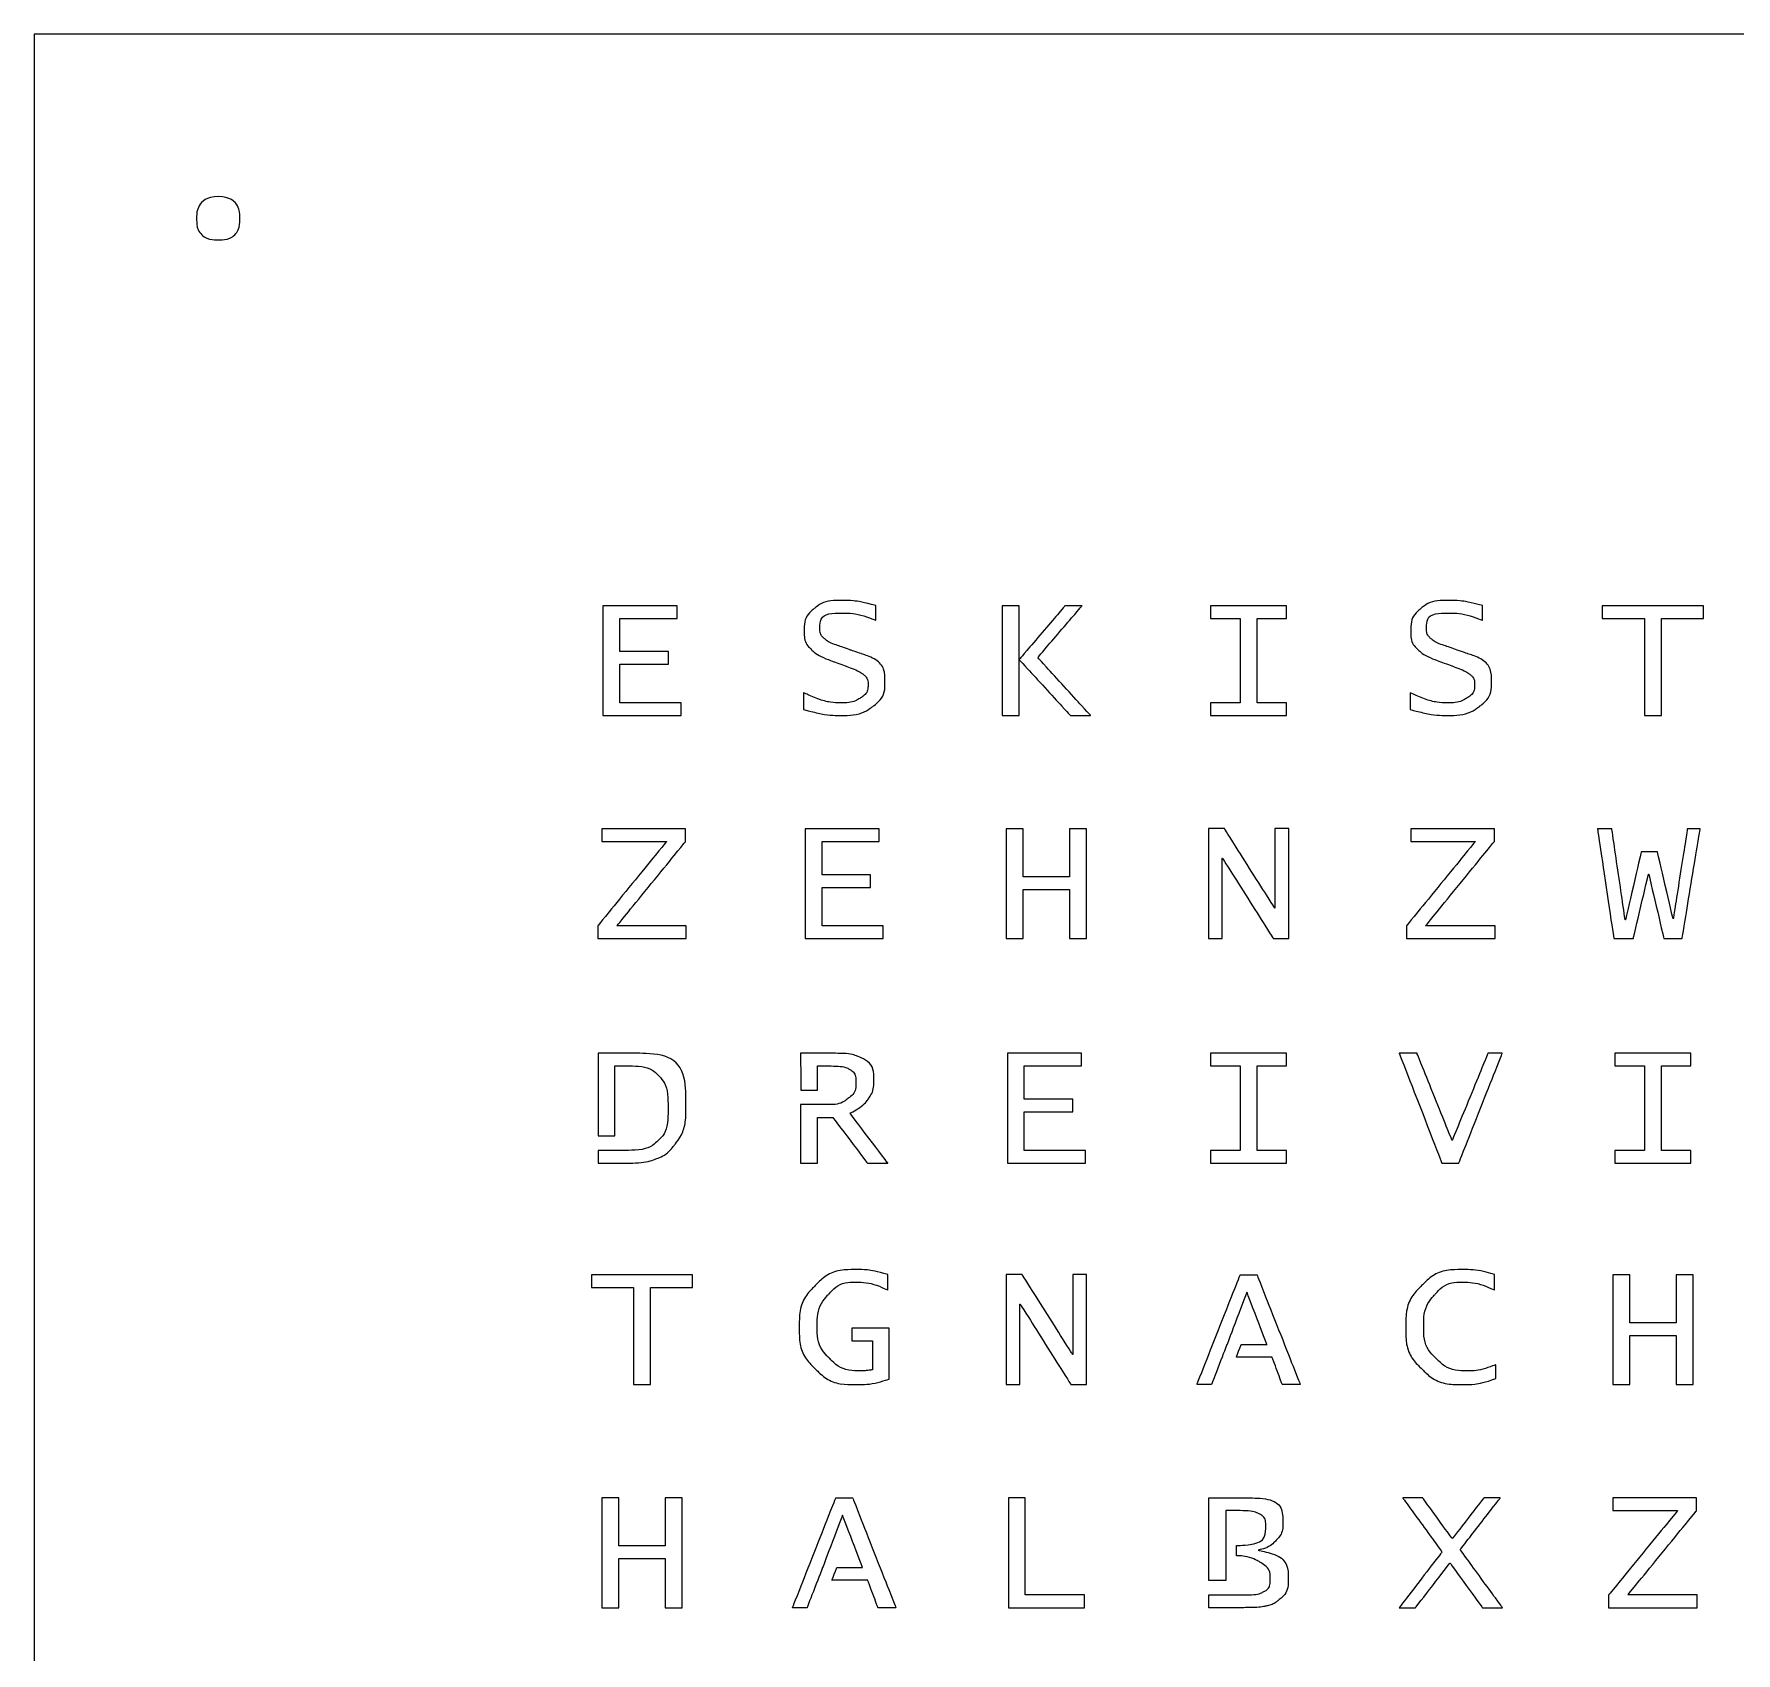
# Model space of a CAD drawing. Header units: centimetres. Extents: x -227 to 223, y -225 to 225.
# Drawn here: x -227.3 to 9.2, y 0.3 to 225.3 of the extents above; entities that cross this region are included whole.
import ezdxf

# ---------------------------------------------------------------- set-up
doc = ezdxf.new("R2010")
doc.units = ezdxf.units.CM
doc.header["$MEASUREMENT"] = 0
doc.layers.add('Ebene 1', color=7, linetype='CONTINUOUS')

msp = doc.modelspace()

# ---------------------------------------------------------------- linework, layer by layer
at = {"layer": 'Ebene 1'}
for points in [[(-227.3273, 225.3096), (-227.3273, 225.3096), (222.6727, 225.3096), (222.6727, 225.3096), (222.6727, 225.3096), (222.6727, 225.3096), (222.6727, -224.6904), (222.6727, -224.6904), (222.6727, -224.6904), (222.6727, -224.6904), (-227.3273, -224.6904), (-227.3273, -224.6904), (-227.3273, -224.6904), (-227.3273, -224.6904), (-227.3273, 225.3096), (-227.3273, 225.3096)], [(-201.7273, 202.7096), (-200.075, 202.7096), (-198.7273, 201.362), (-198.7273, 199.7096), (-198.7273, 199.7096), (-198.7273, 198.0572), (-200.075, 196.7096), (-201.7273, 196.7096), (-201.7273, 196.7096), (-203.3796, 196.7096), (-204.7273, 198.0572), (-204.7273, 199.7096), (-204.7273, 199.7096), (-204.7273, 201.362), (-203.3796, 202.7096), (-201.7273, 202.7096)], [(-148.2534, 130.6046), (-148.2534, 130.6046), (-148.2534, 145.8547), (-148.2534, 145.8547), (-148.2534, 145.8547), (-148.2534, 145.8547), (-137.9487, 145.8547), (-137.9487, 145.8547), (-137.9487, 145.8547), (-137.9487, 145.8547), (-137.9487, 144.094), (-137.9487, 144.094), (-137.9487, 144.094), (-137.9487, 144.094), (-145.9125, 144.094), (-145.9125, 144.094), (-145.9125, 144.094), (-145.9125, 144.094), (-145.9125, 139.4731), (-145.9125, 139.4731), (-145.9125, 139.4731), (-145.9125, 139.4731), (-139.1617, 139.4731), (-139.1617, 139.4731), (-139.1617, 139.4731), (-139.1617, 139.4731), (-139.1617, 137.7124), (-139.1617, 137.7124), (-139.1617, 137.7124), (-139.1617, 137.7124), (-145.9125, 137.7124), (-145.9125, 137.7124), (-145.9125, 137.7124), (-145.9125, 137.7124), (-145.9125, 132.3653), (-145.9125, 132.3653), (-145.9125, 132.3653), (-145.9125, 132.3653), (-137.401, 132.3653), (-137.401, 132.3653), (-137.401, 132.3653), (-137.401, 132.3653), (-137.401, 130.6046), (-137.401, 130.6046), (-137.401, 130.6046), (-137.401, 130.6046), (-148.2534, 130.6046), (-148.2534, 130.6046)], [(-110.3335, 145.8669), (-110.3335, 145.8669), (-110.3335, 143.8343), (-110.3335, 143.8343), (-110.3335, 143.8343), (-112.0536, 144.4997), (-113.5831, 144.8323), (-114.9219, 144.8323), (-114.9219, 144.8323), (-117.0396, 144.8323), (-118.0985, 144.1183), (-118.0985, 142.6943), (-118.0985, 142.6943), (-118.0985, 142.1142), (-117.8997, 141.6517), (-117.5021, 141.2987), (-117.5021, 141.2987), (-117.1086, 140.9458), (-116.3743, 140.5807), (-115.3032, 140.2115), (-115.3032, 140.2115), (-115.3032, 140.2115), (-113.8062, 139.6881), (-113.8062, 139.6881), (-113.8062, 139.6881), (-113.8062, 139.6881), (-112.3822, 139.1972), (-112.3822, 139.1972), (-112.3822, 139.1972), (-110.1712, 138.4224), (-109.0637, 137.1079), (-109.0637, 135.2539), (-109.0637, 135.2539), (-109.0637, 133.8421), (-109.6276, 132.7142), (-110.7554, 131.8704), (-110.7554, 131.8704), (-111.8873, 131.0265), (-113.3965, 130.6046), (-115.2911, 130.6046), (-115.2911, 130.6046), (-116.6055, 130.6046), (-118.3054, 130.8845), (-120.3907, 131.4485), (-120.3907, 131.4485), (-120.3907, 131.4485), (-120.3907, 133.769), (-120.3907, 133.769), (-120.3907, 133.769), (-118.3135, 132.8319), (-116.5893, 132.3653), (-115.2221, 132.3653), (-115.2221, 132.3653), (-114.0618, 132.3653), (-113.1409, 132.5925), (-112.4512, 133.0469), (-112.4512, 133.0469), (-111.7615, 133.5053), (-111.4167, 134.1139), (-111.4167, 134.8847), (-111.4167, 134.8847), (-111.4167, 135.4689), (-111.6195, 135.9354), (-112.0293, 136.2762), (-112.0293, 136.2762), (-112.439, 136.617), (-113.2788, 137.0187), (-114.5568, 137.4893), (-114.5568, 137.4893), (-114.5568, 137.4893), (-116.1228, 138.0572), (-116.1228, 138.0572), (-116.1228, 138.0572), (-117.6847, 138.6374), (-118.7679, 139.2297), (-119.3764, 139.8423), (-119.3764, 139.8423), (-119.9809, 140.4508), (-120.2852, 141.2622), (-120.2852, 142.2765), (-120.2852, 142.2765), (-120.2852, 143.6477), (-119.8186, 144.7106), (-118.8896, 145.4652), (-118.8896, 145.4652), (-117.9565, 146.2158), (-116.6461, 146.5931), (-114.9584, 146.5931), (-114.9584, 146.5931), (-113.5872, 146.5931), (-112.0455, 146.3496), (-110.3335, 145.8669)], [(-92.7593, 130.6046), (-92.7593, 130.6046), (-92.7593, 145.8547), (-92.7593, 145.8547), (-92.7593, 145.8547), (-92.7593, 145.8547), (-90.4185, 145.8547), (-90.4185, 145.8547), (-90.4185, 145.8547), (-90.4185, 145.8547), (-90.4185, 138.3777), (-90.4185, 138.3777), (-90.4185, 138.3777), (-90.4185, 138.3777), (-84.0369, 145.8547), (-84.0369, 145.8547), (-84.0369, 145.8547), (-84.0369, 145.8547), (-81.6717, 145.8547), (-81.6717, 145.8547), (-81.6717, 145.8547), (-81.6717, 145.8547), (-87.8261, 138.6617), (-87.8261, 138.6617), (-87.8261, 138.6617), (-87.8261, 138.6617), (-80.4952, 130.6046), (-80.4952, 130.6046), (-80.4952, 130.6046), (-80.4952, 130.6046), (-83.2985, 130.6046), (-83.2985, 130.6046), (-83.2985, 130.6046), (-83.2985, 130.6046), (-90.4185, 138.3777), (-90.4185, 138.3777), (-90.4185, 138.3777), (-90.4185, 138.3777), (-90.4185, 130.6046), (-90.4185, 130.6046), (-90.4185, 130.6046), (-90.4185, 130.6046), (-92.7593, 130.6046), (-92.7593, 130.6046)], [(-63.8053, 130.6046), (-63.8053, 130.6046), (-63.8053, 132.3653), (-63.8053, 132.3653), (-63.8053, 132.3653), (-63.8053, 132.3653), (-59.7037, 132.3653), (-59.7037, 132.3653), (-59.7037, 132.3653), (-59.7037, 132.3653), (-59.7037, 144.094), (-59.7037, 144.094), (-59.7037, 144.094), (-59.7037, 144.094), (-63.8053, 144.094), (-63.8053, 144.094), (-63.8053, 144.094), (-63.8053, 144.094), (-63.8053, 145.8547), (-63.8053, 145.8547), (-63.8053, 145.8547), (-63.8053, 145.8547), (-53.2491, 145.8547), (-53.2491, 145.8547), (-53.2491, 145.8547), (-53.2491, 145.8547), (-53.2491, 144.094), (-53.2491, 144.094), (-53.2491, 144.094), (-53.2491, 144.094), (-57.3507, 144.094), (-57.3507, 144.094), (-57.3507, 144.094), (-57.3507, 144.094), (-57.3507, 132.3653), (-57.3507, 132.3653), (-57.3507, 132.3653), (-57.3507, 132.3653), (-53.2491, 132.3653), (-53.2491, 132.3653), (-53.2491, 132.3653), (-53.2491, 132.3653), (-53.2491, 130.6046), (-53.2491, 130.6046), (-53.2491, 130.6046), (-53.2491, 130.6046), (-63.8053, 130.6046), (-63.8053, 130.6046)], [(-26.0336, 145.8669), (-26.0336, 145.8669), (-26.0336, 143.8343), (-26.0336, 143.8343), (-26.0336, 143.8343), (-27.7537, 144.4997), (-29.2832, 144.8323), (-30.622, 144.8323), (-30.622, 144.8323), (-32.7397, 144.8323), (-33.7986, 144.1183), (-33.7986, 142.6943), (-33.7986, 142.6943), (-33.7986, 142.1142), (-33.5998, 141.6517), (-33.2022, 141.2987), (-33.2022, 141.2987), (-32.8087, 140.9458), (-32.0744, 140.5807), (-31.0033, 140.2115), (-31.0033, 140.2115), (-31.0033, 140.2115), (-29.5063, 139.6881), (-29.5063, 139.6881), (-29.5063, 139.6881), (-29.5063, 139.6881), (-28.0823, 139.1972), (-28.0823, 139.1972), (-28.0823, 139.1972), (-25.8713, 138.4224), (-24.7638, 137.1079), (-24.7638, 135.2539), (-24.7638, 135.2539), (-24.7638, 133.8421), (-25.3277, 132.7142), (-26.4555, 131.8704), (-26.4555, 131.8704), (-27.5874, 131.0265), (-29.0966, 130.6046), (-30.9912, 130.6046), (-30.9912, 130.6046), (-32.3056, 130.6046), (-34.0055, 130.8845), (-36.0908, 131.4485), (-36.0908, 131.4485), (-36.0908, 131.4485), (-36.0908, 133.769), (-36.0908, 133.769), (-36.0908, 133.769), (-34.0136, 132.8319), (-32.2894, 132.3653), (-30.9222, 132.3653), (-30.9222, 132.3653), (-29.7619, 132.3653), (-28.841, 132.5925), (-28.1513, 133.0469), (-28.1513, 133.0469), (-27.4616, 133.5053), (-27.1168, 134.1139), (-27.1168, 134.8847), (-27.1168, 134.8847), (-27.1168, 135.4689), (-27.3196, 135.9354), (-27.7294, 136.2762), (-27.7294, 136.2762), (-28.1391, 136.617), (-28.9789, 137.0187), (-30.2569, 137.4893), (-30.2569, 137.4893), (-30.2569, 137.4893), (-31.8229, 138.0572), (-31.8229, 138.0572), (-31.8229, 138.0572), (-33.3848, 138.6374), (-34.468, 139.2297), (-35.0765, 139.8423), (-35.0765, 139.8423), (-35.681, 140.4508), (-35.9853, 141.2622), (-35.9853, 142.2765), (-35.9853, 142.2765), (-35.9853, 143.6477), (-35.5187, 144.7106), (-34.5897, 145.4652), (-34.5897, 145.4652), (-33.6566, 146.2158), (-32.3462, 146.5931), (-30.6585, 146.5931), (-30.6585, 146.5931), (-29.2873, 146.5931), (-27.7456, 146.3496), (-26.0336, 145.8669)], [(-3.5058, 130.6046), (-3.5058, 130.6046), (-3.5058, 144.094), (-3.5058, 144.094), (-3.5058, 144.094), (-3.5058, 144.094), (-9.364, 144.094), (-9.364, 144.094), (-9.364, 144.094), (-9.364, 144.094), (-9.364, 145.8547), (-9.364, 145.8547), (-9.364, 145.8547), (-9.364, 145.8547), (4.7095, 145.8547), (4.7095, 145.8547), (4.7095, 145.8547), (4.7095, 145.8547), (4.7095, 144.094), (4.7095, 144.094), (4.7095, 144.094), (4.7095, 144.094), (-1.1528, 144.094), (-1.1528, 144.094), (-1.1528, 144.094), (-1.1528, 144.094), (-1.1528, 130.6046), (-1.1528, 130.6046), (-1.1528, 130.6046), (-1.1528, 130.6046), (-3.5058, 130.6046), (-3.5058, 130.6046)], [(-148.9837, 99.6046), (-148.9837, 99.6046), (-148.9837, 101.3653), (-148.9837, 101.3653), (-148.9837, 101.3653), (-148.9837, 101.3653), (-139.4133, 113.094), (-139.4133, 113.094), (-139.4133, 113.094), (-139.4133, 113.094), (-148.3995, 113.094), (-148.3995, 113.094), (-148.3995, 113.094), (-148.3995, 113.094), (-148.3995, 114.8547), (-148.3995, 114.8547), (-148.3995, 114.8547), (-148.3995, 114.8547), (-136.7642, 114.8547), (-136.7642, 114.8547), (-136.7642, 114.8547), (-136.7642, 114.8547), (-136.7642, 113.094), (-136.7642, 113.094), (-136.7642, 113.094), (-136.7642, 113.094), (-146.3223, 101.3653), (-146.3223, 101.3653), (-146.3223, 101.3653), (-146.3223, 101.3653), (-136.6708, 101.3653), (-136.6708, 101.3653), (-136.6708, 101.3653), (-136.6708, 101.3653), (-136.6708, 99.6046), (-136.6708, 99.6046), (-136.6708, 99.6046), (-136.6708, 99.6046), (-148.9837, 99.6046), (-148.9837, 99.6046)], [(-120.1534, 99.6046), (-120.1534, 99.6046), (-120.1534, 114.8547), (-120.1534, 114.8547), (-120.1534, 114.8547), (-120.1534, 114.8547), (-109.8487, 114.8547), (-109.8487, 114.8547), (-109.8487, 114.8547), (-109.8487, 114.8547), (-109.8487, 113.094), (-109.8487, 113.094), (-109.8487, 113.094), (-109.8487, 113.094), (-117.8125, 113.094), (-117.8125, 113.094), (-117.8125, 113.094), (-117.8125, 113.094), (-117.8125, 108.4731), (-117.8125, 108.4731), (-117.8125, 108.4731), (-117.8125, 108.4731), (-111.0617, 108.4731), (-111.0617, 108.4731), (-111.0617, 108.4731), (-111.0617, 108.4731), (-111.0617, 106.7124), (-111.0617, 106.7124), (-111.0617, 106.7124), (-111.0617, 106.7124), (-117.8125, 106.7124), (-117.8125, 106.7124), (-117.8125, 106.7124), (-117.8125, 106.7124), (-117.8125, 101.3653), (-117.8125, 101.3653), (-117.8125, 101.3653), (-117.8125, 101.3653), (-109.301, 101.3653), (-109.301, 101.3653), (-109.301, 101.3653), (-109.301, 101.3653), (-109.301, 99.6046), (-109.301, 99.6046), (-109.301, 99.6046), (-109.301, 99.6046), (-120.1534, 99.6046), (-120.1534, 99.6046)], [(-92.2015, 99.6046), (-92.2015, 99.6046), (-92.2015, 114.8547), (-92.2015, 114.8547), (-92.2015, 114.8547), (-92.2015, 114.8547), (-89.8606, 114.8547), (-89.8606, 114.8547), (-89.8606, 114.8547), (-89.8606, 114.8547), (-89.8606, 108.1891), (-89.8606, 108.1891), (-89.8606, 108.1891), (-89.8606, 108.1891), (-83.406, 108.1891), (-83.406, 108.1891), (-83.406, 108.1891), (-83.406, 108.1891), (-83.406, 114.8547), (-83.406, 114.8547), (-83.406, 114.8547), (-83.406, 114.8547), (-81.053, 114.8547), (-81.053, 114.8547), (-81.053, 114.8547), (-81.053, 114.8547), (-81.053, 99.6046), (-81.053, 99.6046), (-81.053, 99.6046), (-81.053, 99.6046), (-83.406, 99.6046), (-83.406, 99.6046), (-83.406, 99.6046), (-83.406, 99.6046), (-83.406, 106.4284), (-83.406, 106.4284), (-83.406, 106.4284), (-83.406, 106.4284), (-89.8606, 106.4284), (-89.8606, 106.4284), (-89.8606, 106.4284), (-89.8606, 106.4284), (-89.8606, 99.6046), (-89.8606, 99.6046), (-89.8606, 99.6046), (-89.8606, 99.6046), (-92.2015, 99.6046), (-92.2015, 99.6046)], [(-64.1015, 99.6046), (-64.1015, 99.6046), (-64.1015, 114.9034), (-64.1015, 114.9034), (-64.1015, 114.9034), (-64.1015, 114.9034), (-61.8904, 114.9034), (-61.8904, 114.9034), (-61.8904, 114.9034), (-61.8904, 114.9034), (-54.8922, 103.8117), (-54.8922, 103.8117), (-54.8922, 103.8117), (-54.8922, 103.8117), (-54.8679, 103.8117), (-54.8679, 103.8117), (-54.8679, 103.8117), (-54.8679, 103.8117), (-54.8679, 114.9034), (-54.8679, 114.9034), (-54.8679, 114.9034), (-54.8679, 114.9034), (-52.953, 114.9034), (-52.953, 114.9034), (-52.953, 114.9034), (-52.953, 114.9034), (-52.953, 99.6046), (-52.953, 99.6046), (-52.953, 99.6046), (-52.953, 99.6046), (-55.1153, 99.6046), (-55.1153, 99.6046), (-55.1153, 99.6046), (-55.1153, 99.6046), (-62.1623, 110.7815), (-62.1623, 110.7815), (-62.1623, 110.7815), (-62.1623, 110.7815), (-62.1988, 110.7815), (-62.1988, 110.7815), (-62.1988, 110.7815), (-62.1988, 110.7815), (-62.1988, 99.6046), (-62.1988, 99.6046), (-62.1988, 99.6046), (-62.1988, 99.6046), (-64.1015, 99.6046), (-64.1015, 99.6046)], [(-36.5838, 99.6046), (-36.5838, 99.6046), (-36.5838, 101.3653), (-36.5838, 101.3653), (-36.5838, 101.3653), (-36.5838, 101.3653), (-27.0134, 113.094), (-27.0134, 113.094), (-27.0134, 113.094), (-27.0134, 113.094), (-35.9996, 113.094), (-35.9996, 113.094), (-35.9996, 113.094), (-35.9996, 113.094), (-35.9996, 114.8547), (-35.9996, 114.8547), (-35.9996, 114.8547), (-35.9996, 114.8547), (-24.3643, 114.8547), (-24.3643, 114.8547), (-24.3643, 114.8547), (-24.3643, 114.8547), (-24.3643, 113.094), (-24.3643, 113.094), (-24.3643, 113.094), (-24.3643, 113.094), (-33.9224, 101.3653), (-33.9224, 101.3653), (-33.9224, 101.3653), (-33.9224, 101.3653), (-24.2709, 101.3653), (-24.2709, 101.3653), (-24.2709, 101.3653), (-24.2709, 101.3653), (-24.2709, 99.6046), (-24.2709, 99.6046), (-24.2709, 99.6046), (-24.2709, 99.6046), (-36.5838, 99.6046), (-36.5838, 99.6046)], [(-7.7693, 99.6046), (-7.7693, 99.6046), (-10.0371, 114.8547), (-10.0371, 114.8547), (-10.0371, 114.8547), (-10.0371, 114.8547), (-8.0411, 114.8547), (-8.0411, 114.8547), (-8.0411, 114.8547), (-8.0411, 114.8547), (-6.1871, 102.1848), (-6.1871, 102.1848), (-6.1871, 102.1848), (-6.1871, 102.1848), (-6.1506, 102.1848), (-6.1506, 102.1848), (-6.1506, 102.1848), (-6.1506, 102.1848), (-3.9517, 111.6335), (-3.9517, 111.6335), (-3.9517, 111.6335), (-3.9517, 111.6335), (-1.696, 111.6335), (-1.696, 111.6335), (-1.696, 111.6335), (-1.696, 111.6335), (0.4663, 102.3268), (0.4663, 102.3268), (0.4663, 102.3268), (0.4663, 102.3268), (0.4947, 102.3268), (0.4947, 102.3268), (0.4947, 102.3268), (0.4947, 102.3268), (2.4542, 114.8547), (2.4542, 114.8547), (2.4542, 114.8547), (2.4542, 114.8547), (4.2352, 114.8547), (4.2352, 114.8547), (4.2352, 114.8547), (4.2352, 114.8547), (1.728, 99.6046), (1.728, 99.6046), (1.728, 99.6046), (1.728, 99.6046), (-0.8157, 99.6046), (-0.8157, 99.6046), (-0.8157, 99.6046), (-0.8157, 99.6046), (-2.9172, 108.5542), (-2.9172, 108.5542), (-2.9172, 108.5542), (-2.9172, 108.5542), (-2.9415, 108.5542), (-2.9415, 108.5542), (-2.9415, 108.5542), (-2.9415, 108.5542), (-5.0592, 99.6046), (-5.0592, 99.6046), (-5.0592, 99.6046), (-5.0592, 99.6046), (-7.7693, 99.6046), (-7.7693, 99.6046)], [(-146.586, 72.1598), (-146.586, 72.1598), (-148.935, 72.1598), (-148.935, 72.1598), (-148.935, 72.1598), (-148.935, 72.1598), (-148.9269, 83.6483), (-148.9269, 83.6483), (-148.9269, 83.6483), (-148.9269, 83.6483), (-144.3263, 83.6483), (-144.3263, 83.6483), (-144.3263, 83.6483), (-139.2551, 83.6483), (-136.7195, 81.206), (-136.7195, 76.3255), (-136.7195, 76.3255), (-136.7195, 74.0698), (-137.2713, 72.2401), (-138.3707, 70.8486), (-138.3707, 70.8486), (-139.0604, 69.9682), (-139.9124, 69.3394), (-140.9225, 68.9621), (-140.9225, 68.9621), (-141.9327, 68.5848), (-143.2756, 68.3982), (-144.9551, 68.3982), (-144.9551, 68.3982), (-144.9551, 68.3982), (-148.9269, 68.3982), (-148.9269, 68.3982), (-148.9269, 68.3982), (-148.9269, 68.3982), (-148.9269, 70.1598), (-148.9269, 70.1598), (-148.9269, 70.1598), (-148.9269, 70.1598), (-145.4095, 70.1589), (-145.4095, 70.1589), (-145.4095, 70.1589), (-143.1741, 70.1584), (-141.5826, 70.6003), (-140.6345, 71.4896), (-140.6345, 71.4896), (-139.6884, 72.3769), (-139.2146, 73.867), (-139.2146, 75.9563), (-139.2146, 75.9563), (-139.2146, 78.0821), (-139.6446, 79.5994), (-140.5006, 80.5163), (-140.5006, 80.5163), (-141.3566, 81.4291), (-142.7806, 81.8876), (-144.7807, 81.8876), (-144.7807, 81.8876), (-144.7807, 81.8876), (-146.586, 81.8876), (-146.586, 81.8876), (-146.586, 81.8876), (-146.586, 81.8876), (-146.586, 72.1598), (-146.586, 72.1598)], [(-118.4364, 81.8876), (-118.4364, 81.8876), (-118.4364, 78.537), (-118.4364, 78.537), (-118.4364, 78.537), (-118.4364, 78.537), (-120.7757, 78.537), (-120.7757, 78.537), (-120.7757, 78.537), (-120.7757, 78.537), (-120.7822, 83.6483), (-120.7822, 83.6483), (-120.7822, 83.6483), (-120.7822, 83.6483), (-116.5143, 83.6483), (-116.5143, 83.6483), (-116.5143, 83.6483), (-114.7414, 83.6483), (-113.5081, 83.5022), (-112.8184, 83.2101), (-112.8184, 83.2101), (-111.3457, 82.5975), (-110.6074, 81.5184), (-110.6074, 79.9727), (-110.6074, 79.9727), (-110.6074, 78.9138), (-110.863, 78.0253), (-111.3741, 77.3154), (-111.3741, 77.3154), (-111.8853, 76.6095), (-112.7373, 75.9482), (-113.9341, 75.3396), (-113.9341, 75.3396), (-113.9341, 75.3396), (-108.6722, 68.3982), (-108.6722, 68.3982), (-108.6722, 68.3982), (-108.6722, 68.3982), (-111.5121, 68.3982), (-111.5121, 68.3982), (-111.5121, 68.3982), (-111.5121, 68.3982), (-116.3277, 74.7433), (-116.3277, 74.7433), (-116.3277, 74.7433), (-116.3277, 74.7433), (-118.4413, 74.7433), (-118.4413, 74.7433), (-118.4413, 74.7433), (-118.4413, 74.7433), (-118.4413, 68.3982), (-118.4413, 68.3982), (-118.4413, 68.3982), (-118.4413, 68.3982), (-120.7822, 68.3982), (-120.7822, 68.3982), (-120.7822, 68.3982), (-120.7822, 68.3982), (-120.7822, 76.5336), (-120.7822, 76.5336), (-120.7822, 76.5336), (-120.7822, 76.5336), (-117.204, 76.5162), (-117.204, 76.5162), (-117.204, 76.5162), (-115.9423, 76.5102), (-114.9449, 76.793), (-114.2099, 77.3478), (-114.2099, 77.3478), (-113.4724, 77.9044), (-113.1024, 78.6501), (-113.1024, 79.5954), (-113.1024, 79.5954), (-113.1024, 80.4717), (-113.3784, 81.0763), (-113.9341, 81.4007), (-113.9341, 81.4007), (-114.4898, 81.7252), (-115.5124, 81.8876), (-117.0011, 81.8876), (-117.0011, 81.8876), (-117.0011, 81.8876), (-118.4364, 81.8876), (-118.4364, 81.8876)], [(-92.0534, 68.3982), (-92.0534, 68.3982), (-92.0534, 83.6483), (-92.0534, 83.6483), (-92.0534, 83.6483), (-92.0534, 83.6483), (-81.7487, 83.6483), (-81.7487, 83.6483), (-81.7487, 83.6483), (-81.7487, 83.6483), (-81.7487, 81.8876), (-81.7487, 81.8876), (-81.7487, 81.8876), (-81.7487, 81.8876), (-89.7125, 81.8876), (-89.7125, 81.8876), (-89.7125, 81.8876), (-89.7125, 81.8876), (-89.7125, 77.2667), (-89.7125, 77.2667), (-89.7125, 77.2667), (-89.7125, 77.2667), (-82.9617, 77.2667), (-82.9617, 77.2667), (-82.9617, 77.2667), (-82.9617, 77.2667), (-82.9617, 75.506), (-82.9617, 75.506), (-82.9617, 75.506), (-82.9617, 75.506), (-89.7125, 75.506), (-89.7125, 75.506), (-89.7125, 75.506), (-89.7125, 75.506), (-89.7125, 70.1589), (-89.7125, 70.1589), (-89.7125, 70.1589), (-89.7125, 70.1589), (-81.201, 70.1589), (-81.201, 70.1589), (-81.201, 70.1589), (-81.201, 70.1589), (-81.201, 68.3982), (-81.201, 68.3982), (-81.201, 68.3982), (-81.201, 68.3982), (-92.0534, 68.3982), (-92.0534, 68.3982)], [(-63.8053, 68.3982), (-63.8053, 68.3982), (-63.8053, 70.1589), (-63.8053, 70.1589), (-63.8053, 70.1589), (-63.8053, 70.1589), (-59.7037, 70.1589), (-59.7037, 70.1589), (-59.7037, 70.1589), (-59.7037, 70.1589), (-59.7037, 81.8876), (-59.7037, 81.8876), (-59.7037, 81.8876), (-59.7037, 81.8876), (-63.8053, 81.8876), (-63.8053, 81.8876), (-63.8053, 81.8876), (-63.8053, 81.8876), (-63.8053, 83.6483), (-63.8053, 83.6483), (-63.8053, 83.6483), (-63.8053, 83.6483), (-53.2491, 83.6483), (-53.2491, 83.6483), (-53.2491, 83.6483), (-53.2491, 83.6483), (-53.2491, 81.8876), (-53.2491, 81.8876), (-53.2491, 81.8876), (-53.2491, 81.8876), (-57.3507, 81.8876), (-57.3507, 81.8876), (-57.3507, 81.8876), (-57.3507, 81.8876), (-57.3507, 70.1589), (-57.3507, 70.1589), (-57.3507, 70.1589), (-57.3507, 70.1589), (-53.2491, 70.1589), (-53.2491, 70.1589), (-53.2491, 70.1589), (-53.2491, 70.1589), (-53.2491, 68.3982), (-53.2491, 68.3982), (-53.2491, 68.3982), (-53.2491, 68.3982), (-63.8053, 68.3982), (-63.8053, 68.3982)], [(-31.6688, 68.3982), (-31.6688, 68.3982), (-37.5879, 83.6483), (-37.5879, 83.6483), (-37.5879, 83.6483), (-37.5879, 83.6483), (-35.1172, 83.6483), (-35.1172, 83.6483), (-35.1172, 83.6483), (-35.1172, 83.6483), (-30.2407, 71.5261), (-30.2407, 71.5261), (-30.2407, 71.5261), (-30.2407, 71.5261), (-25.2669, 83.6483), (-25.2669, 83.6483), (-25.2669, 83.6483), (-25.2669, 83.6483), (-23.2668, 83.6483), (-23.2668, 83.6483), (-23.2668, 83.6483), (-23.2668, 83.6483), (-29.3157, 68.3982), (-29.3157, 68.3982), (-29.3157, 68.3982), (-29.3157, 68.3982), (-31.6688, 68.3982), (-31.6688, 68.3982)], [(-7.6035, 68.3982), (-7.6035, 68.3982), (-7.6035, 70.1589), (-7.6035, 70.1589), (-7.6035, 70.1589), (-7.6035, 70.1589), (-3.5019, 70.1589), (-3.5019, 70.1589), (-3.5019, 70.1589), (-3.5019, 70.1589), (-3.5019, 81.8876), (-3.5019, 81.8876), (-3.5019, 81.8876), (-3.5019, 81.8876), (-7.6035, 81.8876), (-7.6035, 81.8876), (-7.6035, 81.8876), (-7.6035, 81.8876), (-7.6035, 83.6483), (-7.6035, 83.6483), (-7.6035, 83.6483), (-7.6035, 83.6483), (2.9527, 83.6483), (2.9527, 83.6483), (2.9527, 83.6483), (2.9527, 83.6483), (2.9527, 81.8876), (2.9527, 81.8876), (2.9527, 81.8876), (2.9527, 81.8876), (-1.1489, 81.8876), (-1.1489, 81.8876), (-1.1489, 81.8876), (-1.1489, 81.8876), (-1.1489, 70.1589), (-1.1489, 70.1589), (-1.1489, 70.1589), (-1.1489, 70.1589), (2.9527, 70.1589), (2.9527, 70.1589), (2.9527, 70.1589), (2.9527, 70.1589), (2.9527, 68.3982), (2.9527, 68.3982), (2.9527, 68.3982), (2.9527, 68.3982), (-7.6035, 68.3982), (-7.6035, 68.3982)], [(-144.0058, 37.6046), (-144.0058, 37.6046), (-144.0058, 51.094), (-144.0058, 51.094), (-144.0058, 51.094), (-144.0058, 51.094), (-149.864, 51.094), (-149.864, 51.094), (-149.864, 51.094), (-149.864, 51.094), (-149.864, 52.8547), (-149.864, 52.8547), (-149.864, 52.8547), (-149.864, 52.8547), (-135.7905, 52.8547), (-135.7905, 52.8547), (-135.7905, 52.8547), (-135.7905, 52.8547), (-135.7905, 51.094), (-135.7905, 51.094), (-135.7905, 51.094), (-135.7905, 51.094), (-141.6528, 51.094), (-141.6528, 51.094), (-141.6528, 51.094), (-141.6528, 51.094), (-141.6528, 37.6046), (-141.6528, 37.6046), (-141.6528, 37.6046), (-141.6528, 37.6046), (-144.0058, 37.6046), (-144.0058, 37.6046)], [(-108.6662, 52.9034), (-108.6662, 52.9034), (-108.6662, 50.7491), (-108.6662, 50.7491), (-108.6662, 50.7491), (-110.2362, 51.4713), (-111.7008, 51.8323), (-113.0639, 51.8323), (-113.0639, 51.8323), (-114.6421, 51.8323), (-115.9403, 51.2522), (-116.9586, 50.096), (-116.9586, 50.096), (-117.9769, 48.9397), (-118.484, 47.4671), (-118.484, 45.6779), (-118.484, 45.6779), (-118.484, 43.8767), (-117.9079, 42.3999), (-116.7598, 41.2478), (-116.7598, 41.2478), (-115.6117, 40.0956), (-114.1431, 39.5195), (-112.3621, 39.5195), (-112.3621, 39.5195), (-111.9564, 39.5195), (-111.4411, 39.5682), (-110.8164, 39.6615), (-110.8164, 39.6615), (-110.8164, 39.6615), (-110.8164, 43.69), (-110.8164, 43.69), (-110.8164, 43.69), (-110.8164, 43.69), (-113.6806, 43.69), (-113.6806, 43.69), (-113.6806, 43.69), (-113.6806, 43.69), (-113.6806, 45.4508), (-113.6806, 45.4508), (-113.6806, 45.4508), (-113.6806, 45.4508), (-108.4755, 45.4508), (-108.4755, 45.4508), (-108.4755, 45.4508), (-108.4755, 45.4508), (-108.4755, 38.3673), (-108.4755, 38.3673), (-108.4755, 38.3673), (-110.0699, 37.8602), (-111.5791, 37.6046), (-113.0031, 37.6046), (-113.0031, 37.6046), (-115.3642, 37.6046), (-117.2831, 38.3389), (-118.7639, 39.8035), (-118.7639, 39.8035), (-120.2407, 41.268), (-120.979, 43.1748), (-120.979, 45.5197), (-120.979, 45.5197), (-120.979, 47.9214), (-120.2407, 49.8688), (-118.768, 51.3577), (-118.768, 51.3577), (-117.2953, 52.8466), (-115.3683, 53.5931), (-112.9909, 53.5931), (-112.9909, 53.5931), (-111.644, 53.5931), (-110.2038, 53.3618), (-108.6662, 52.9034)], [(-92.2015, 37.6046), (-92.2015, 37.6046), (-92.2015, 52.9034), (-92.2015, 52.9034), (-92.2015, 52.9034), (-92.2015, 52.9034), (-89.9904, 52.9034), (-89.9904, 52.9034), (-89.9904, 52.9034), (-89.9904, 52.9034), (-82.9922, 41.8117), (-82.9922, 41.8117), (-82.9922, 41.8117), (-82.9922, 41.8117), (-82.9679, 41.8117), (-82.9679, 41.8117), (-82.9679, 41.8117), (-82.9679, 41.8117), (-82.9679, 52.9034), (-82.9679, 52.9034), (-82.9679, 52.9034), (-82.9679, 52.9034), (-81.053, 52.9034), (-81.053, 52.9034), (-81.053, 52.9034), (-81.053, 52.9034), (-81.053, 37.6046), (-81.053, 37.6046), (-81.053, 37.6046), (-81.053, 37.6046), (-83.2153, 37.6046), (-83.2153, 37.6046), (-83.2153, 37.6046), (-83.2153, 37.6046), (-90.2623, 48.7815), (-90.2623, 48.7815), (-90.2623, 48.7815), (-90.2623, 48.7815), (-90.2988, 48.7815), (-90.2988, 48.7815), (-90.2988, 48.7815), (-90.2988, 48.7815), (-90.2988, 37.6046), (-90.2988, 37.6046), (-90.2988, 37.6046), (-90.2988, 37.6046), (-92.2015, 37.6046), (-92.2015, 37.6046)], [(-59.5575, 43.1787), (-59.5575, 43.1787), (-60.2266, 41.4181), (-60.2266, 41.4181), (-60.2266, 41.4181), (-60.2266, 41.4181), (-58.0821, 41.4181), (-58.0821, 41.4181), (-58.0821, 41.4181), (-58.0821, 41.4181), (-55.2655, 41.4181), (-55.2655, 41.4181), (-55.2655, 41.4181), (-55.2655, 41.4181), (-53.8293, 37.6046), (-53.8293, 37.6046), (-53.8293, 37.6046), (-53.8293, 37.6046), (-51.3424, 37.6046), (-51.3424, 37.6046), (-51.3424, 37.6046), (-51.3424, 37.6046), (-57.3548, 52.8547), (-57.3548, 52.8547), (-57.3548, 52.8547), (-57.3548, 52.8547), (-59.6956, 52.8547), (-59.6956, 52.8547), (-59.6956, 52.8547), (-59.6956, 52.8547), (-65.7121, 37.6046), (-65.7121, 37.6046), (-65.7121, 37.6046), (-65.7121, 37.6046), (-63.6917, 37.6046), (-63.6917, 37.6046), (-63.6917, 37.6046), (-63.6917, 37.6046), (-61.5294, 43.1788), (-61.5294, 43.1788), (-61.5294, 43.1788), (-61.5294, 43.1788), (-58.7585, 50.4651), (-58.7585, 50.4651), (-58.7585, 50.4651), (-58.7585, 50.4651), (-55.9673, 43.1788), (-55.9673, 43.1788), (-55.9673, 43.1788), (-55.9673, 43.1788), (-58.0984, 43.1787), (-58.0984, 43.1787), (-58.0984, 43.1787), (-58.0984, 43.1787), (-59.5575, 43.1787), (-59.5575, 43.1787)], [(-24.1695, 38.4485), (-25.7395, 37.8845), (-27.2163, 37.6046), (-28.6037, 37.6046), (-28.6037, 37.6046), (-31.0257, 37.6046), (-32.9812, 38.3308), (-34.462, 39.7873), (-34.462, 39.7873), (-35.9428, 41.2396), (-36.6852, 43.1505), (-36.6852, 45.5197), (-36.6852, 45.5197), (-36.6852, 47.9214), (-35.9468, 49.8688), (-34.4741, 51.3577), (-34.4741, 51.3577), (-33.0015, 52.8466), (-31.0744, 53.5931), (-28.697, 53.5931), (-28.697, 53.5931), (-27.3501, 53.5931), (-25.9099, 53.3618), (-24.3723, 52.9034), (-24.3723, 52.9034), (-24.3723, 52.9034), (-24.3723, 50.7491), (-24.3723, 50.7491), (-24.3723, 50.7491), (-25.9424, 51.4713), (-27.4069, 51.8323), (-28.7701, 51.8323), (-28.7701, 51.8323), (-30.3482, 51.8323), (-31.6464, 51.2522), (-32.6647, 50.096), (-32.6647, 50.096), (-33.683, 48.9397), (-34.1901, 47.4671), (-34.1901, 45.6779), (-34.1901, 45.6779), (-34.1901, 43.8685), (-33.6141, 42.3918), (-32.4659, 41.2437), (-32.4659, 41.2437), (-31.3178, 40.0956), (-29.8411, 39.5195), (-28.0317, 39.5195), (-28.0317, 39.5195), (-26.9404, 39.5195), (-25.6503, 39.8035), (-24.1695, 40.3755), (-24.1695, 40.3755), (-24.1695, 40.3755), (-24.1695, 38.4485), (-24.1695, 38.4485)], [(-7.8998, 37.6046), (-7.8998, 37.6046), (-7.8998, 52.8547), (-7.8998, 52.8547), (-7.8998, 52.8547), (-7.8998, 52.8547), (-5.5589, 52.8547), (-5.5589, 52.8547), (-5.5589, 52.8547), (-5.5589, 52.8547), (-5.5589, 46.1891), (-5.5589, 46.1891), (-5.5589, 46.1891), (-5.5589, 46.1891), (0.8957, 46.1891), (0.8957, 46.1891), (0.8957, 46.1891), (0.8957, 46.1891), (0.8957, 52.8547), (0.8957, 52.8547), (0.8957, 52.8547), (0.8957, 52.8547), (3.2487, 52.8547), (3.2487, 52.8547), (3.2487, 52.8547), (3.2487, 52.8547), (3.2487, 37.6046), (3.2487, 37.6046), (3.2487, 37.6046), (3.2487, 37.6046), (0.8957, 37.6046), (0.8957, 37.6046), (0.8957, 37.6046), (0.8957, 37.6046), (0.8957, 44.4284), (0.8957, 44.4284), (0.8957, 44.4284), (0.8957, 44.4284), (-5.5589, 44.4284), (-5.5589, 44.4284), (-5.5589, 44.4284), (-5.5589, 44.4284), (-5.5589, 37.6046), (-5.5589, 37.6046), (-5.5589, 37.6046), (-5.5589, 37.6046), (-7.8998, 37.6046), (-7.8998, 37.6046)], [(-148.4015, 6.6046), (-148.4015, 6.6046), (-148.4015, 21.8547), (-148.4015, 21.8547), (-148.4015, 21.8547), (-148.4015, 21.8547), (-146.0606, 21.8547), (-146.0606, 21.8547), (-146.0606, 21.8547), (-146.0606, 21.8547), (-146.0606, 15.1891), (-146.0606, 15.1891), (-146.0606, 15.1891), (-146.0606, 15.1891), (-139.606, 15.1891), (-139.606, 15.1891), (-139.606, 15.1891), (-139.606, 15.1891), (-139.606, 21.8547), (-139.606, 21.8547), (-139.606, 21.8547), (-139.606, 21.8547), (-137.253, 21.8547), (-137.253, 21.8547), (-137.253, 21.8547), (-137.253, 21.8547), (-137.253, 6.6046), (-137.253, 6.6046), (-137.253, 6.6046), (-137.253, 6.6046), (-139.606, 6.6046), (-139.606, 6.6046), (-139.606, 6.6046), (-139.606, 6.6046), (-139.606, 13.4284), (-139.606, 13.4284), (-139.606, 13.4284), (-139.606, 13.4284), (-146.0606, 13.4284), (-146.0606, 13.4284), (-146.0606, 13.4284), (-146.0606, 13.4284), (-146.0606, 6.6046), (-146.0606, 6.6046), (-146.0606, 6.6046), (-146.0606, 6.6046), (-148.4015, 6.6046), (-148.4015, 6.6046)], [(-115.7575, 12.1787), (-115.7575, 12.1787), (-116.4266, 10.4181), (-116.4266, 10.4181), (-116.4266, 10.4181), (-116.4266, 10.4181), (-114.2821, 10.4181), (-114.2821, 10.4181), (-114.2821, 10.4181), (-114.2821, 10.4181), (-111.4655, 10.4181), (-111.4655, 10.4181), (-111.4655, 10.4181), (-111.4655, 10.4181), (-110.0293, 6.6046), (-110.0293, 6.6046), (-110.0293, 6.6046), (-110.0293, 6.6046), (-107.5424, 6.6046), (-107.5424, 6.6046), (-107.5424, 6.6046), (-107.5424, 6.6046), (-113.5548, 21.8547), (-113.5548, 21.8547), (-113.5548, 21.8547), (-113.5548, 21.8547), (-115.8956, 21.8547), (-115.8956, 21.8547), (-115.8956, 21.8547), (-115.8956, 21.8547), (-121.9121, 6.6046), (-121.9121, 6.6046), (-121.9121, 6.6046), (-121.9121, 6.6046), (-119.8917, 6.6046), (-119.8917, 6.6046), (-119.8917, 6.6046), (-119.8917, 6.6046), (-117.7294, 12.1788), (-117.7294, 12.1788), (-117.7294, 12.1788), (-117.7294, 12.1788), (-114.9585, 19.4651), (-114.9585, 19.4651), (-114.9585, 19.4651), (-114.9585, 19.4651), (-112.1673, 12.1788), (-112.1673, 12.1788), (-112.1673, 12.1788), (-112.1673, 12.1788), (-114.2984, 12.1787), (-114.2984, 12.1787), (-114.2984, 12.1787), (-114.2984, 12.1787), (-115.7575, 12.1787), (-115.7575, 12.1787)], [(-91.9053, 6.6046), (-91.9053, 6.6046), (-91.9053, 21.8547), (-91.9053, 21.8547), (-91.9053, 21.8547), (-91.9053, 21.8547), (-89.5644, 21.8547), (-89.5644, 21.8547), (-89.5644, 21.8547), (-89.5644, 21.8547), (-89.5644, 8.3653), (-89.5644, 8.3653), (-89.5644, 8.3653), (-89.5644, 8.3653), (-81.3491, 8.3653), (-81.3491, 8.3653), (-81.3491, 8.3653), (-81.3491, 8.3653), (-81.3491, 6.6046), (-81.3491, 6.6046), (-81.3491, 6.6046), (-81.3491, 6.6046), (-91.9053, 6.6046), (-91.9053, 6.6046)], [(-64.031, 10.3653), (-64.031, 10.3653), (-61.6872, 10.3653), (-61.6872, 10.3653), (-61.6872, 10.3653), (-61.6872, 10.3653), (-61.6897, 20.094), (-61.6897, 20.094), (-61.6897, 20.094), (-61.6897, 20.094), (-60.6003, 20.094), (-60.6003, 20.094), (-60.6003, 20.094), (-58.8478, 20.094), (-57.6673, 19.9429), (-57.0586, 19.6436), (-57.0586, 19.6436), (-56.4466, 19.3428), (-56.1337, 18.7592), (-56.1417, 17.8951), (-56.1417, 17.8951), (-56.1615, 15.7815), (-58.8095, 15.2581), (-60.0442, 15.2581), (-60.0442, 15.2581), (-60.0442, 15.2581), (-60.1879, 15.2581), (-60.1879, 15.2581), (-60.1879, 15.2581), (-60.1879, 15.2581), (-60.1886, 13.7976), (-60.1886, 13.7976), (-60.1886, 13.7976), (-60.1886, 13.7976), (-60.0077, 13.7976), (-60.0077, 13.7976), (-60.0077, 13.7976), (-59.0826, 13.7976), (-57.7043, 13.3895), (-56.945, 12.9294), (-56.945, 12.9294), (-55.9929, 12.3523), (-55.5129, 11.5703), (-55.5129, 10.5885), (-55.5129, 10.5885), (-55.5129, 9.7406), (-55.8049, 9.1553), (-56.3851, 8.84), (-56.3851, 8.84), (-56.9686, 8.523), (-58.0323, 8.3653), (-59.5779, 8.3653), (-59.5779, 8.3653), (-59.5779, 8.3653), (-64.031, 8.3653), (-64.031, 8.3653), (-64.031, 8.3653), (-64.031, 8.3653), (-64.0365, 6.6046), (-64.0365, 6.6046), (-64.0365, 6.6046), (-64.0365, 6.6046), (-59.436, 6.6046), (-59.436, 6.6046), (-59.436, 6.6046), (-57.9065, 6.6046), (-56.7989, 6.6776), (-56.1093, 6.8237), (-56.1093, 6.8237), (-55.4196, 6.9697), (-54.8029, 7.2699), (-54.2674, 7.7203), (-54.2674, 7.7203), (-53.4357, 8.4018), (-53.0179, 9.3471), (-53.0179, 10.552), (-53.0179, 10.552), (-53.0179, 12.6576), (-54.4297, 14.0045), (-57.2574, 14.5806), (-57.2574, 14.5806), (-56.1579, 14.8605), (-55.2979, 15.323), (-54.6853, 15.9762), (-54.6853, 15.9762), (-54.0727, 16.6334), (-53.7643, 17.4083), (-53.7643, 18.313), (-53.7643, 18.313), (-53.7643, 20.6741), (-55.5494, 21.8547), (-59.1155, 21.8547), (-59.1155, 21.8547), (-59.1155, 21.8547), (-64.0365, 21.8547), (-64.0365, 21.8547), (-64.0365, 21.8547), (-64.0365, 21.8547), (-64.031, 17.252), (-64.031, 17.252), (-64.031, 17.252), (-64.031, 17.252), (-64.031, 10.3653), (-64.031, 10.3653)], [(-37.6061, 6.6046), (-37.6061, 6.6046), (-31.6464, 14.3453), (-31.6464, 14.3453), (-31.6464, 14.3453), (-31.6464, 14.3453), (-37.0949, 21.8547), (-37.0949, 21.8547), (-37.0949, 21.8547), (-37.0949, 21.8547), (-34.324, 21.8547), (-34.324, 21.8547), (-34.324, 21.8547), (-34.324, 21.8547), (-30.2143, 16.1952), (-30.2143, 16.1952), (-30.2143, 16.1952), (-30.2143, 16.1952), (-25.8409, 21.8547), (-25.8409, 21.8547), (-25.8409, 21.8547), (-25.8409, 21.8547), (-23.5569, 21.8547), (-23.5569, 21.8547), (-23.5569, 21.8547), (-23.5569, 21.8547), (-29.1108, 14.6779), (-29.1108, 14.6779), (-29.1108, 14.6779), (-29.1108, 14.6779), (-23.2485, 6.6046), (-23.2485, 6.6046), (-23.2485, 6.6046), (-23.2485, 6.6046), (-26.0316, 6.6046), (-26.0316, 6.6046), (-26.0316, 6.6046), (-26.0316, 6.6046), (-30.5348, 12.8117), (-30.5348, 12.8117), (-30.5348, 12.8117), (-30.5348, 12.8117), (-35.3261, 6.6046), (-35.3261, 6.6046), (-35.3261, 6.6046), (-35.3261, 6.6046), (-37.6061, 6.6046), (-37.6061, 6.6046)], [(-8.4841, 6.6046), (-8.4841, 6.6046), (-8.4841, 8.3653), (-8.4841, 8.3653), (-8.4841, 8.3653), (-8.4841, 8.3653), (1.0863, 20.094), (1.0863, 20.094), (1.0863, 20.094), (1.0863, 20.094), (-7.8999, 20.094), (-7.8999, 20.094), (-7.8999, 20.094), (-7.8999, 20.094), (-7.8999, 21.8547), (-7.8999, 21.8547), (-7.8999, 21.8547), (-7.8999, 21.8547), (3.7354, 21.8547), (3.7354, 21.8547), (3.7354, 21.8547), (3.7354, 21.8547), (3.7354, 20.094), (3.7354, 20.094), (3.7354, 20.094), (3.7354, 20.094), (-5.8227, 8.3653), (-5.8227, 8.3653), (-5.8227, 8.3653), (-5.8227, 8.3653), (3.8288, 8.3653), (3.8288, 8.3653), (3.8288, 8.3653), (3.8288, 8.3653), (3.8288, 6.6046), (3.8288, 6.6046), (3.8288, 6.6046), (3.8288, 6.6046), (-8.4841, 6.6046), (-8.4841, 6.6046)]]:
    msp.add_open_spline(points, degree=3, dxfattribs=at)

doc.saveas('drawing.dxf')
